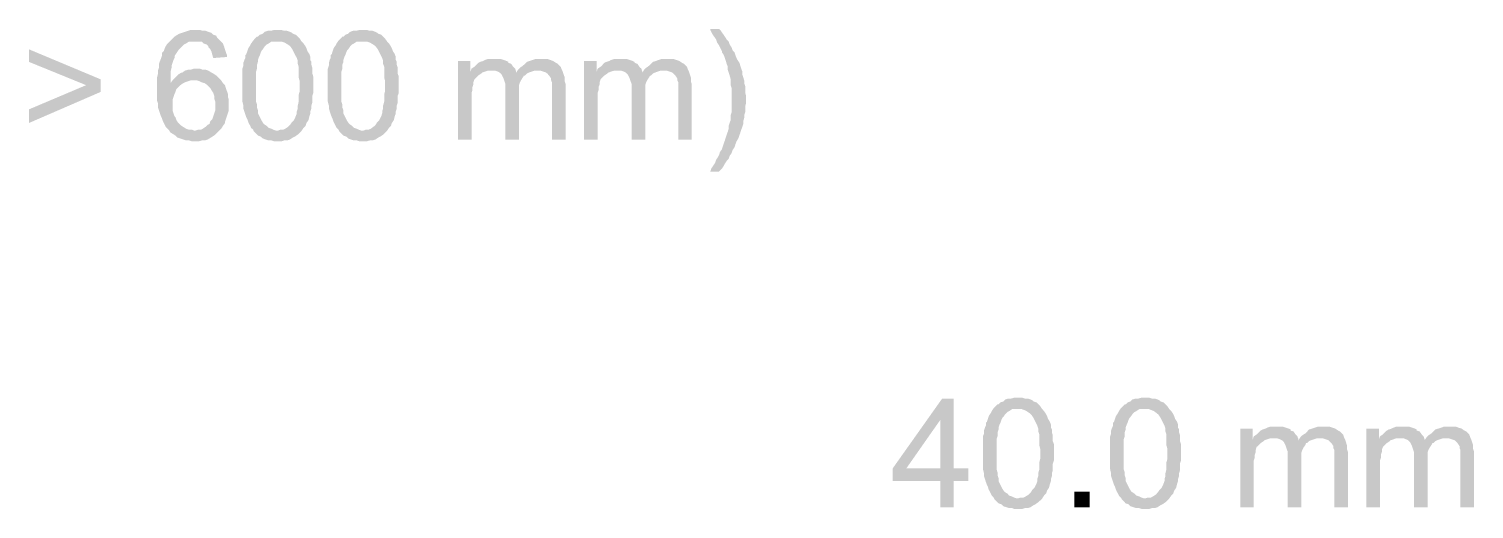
# Model space of a CAD drawing. Header units: millimetres. Extents: x -35.3 to 0.3, y 0.4 to 20.6.
# Drawn here: x -30.459 to -29.219, y 9.034 to 9.447 of the extents above; entities that cross this region are included whole.
import ezdxf

# ---------------------------------------------------------------- set-up
doc = ezdxf.new("R2010")
doc.units = ezdxf.units.MM
doc.layers.add('PDF _Riempimenti solidi', color=7, linetype='Continuous')

msp = doc.modelspace()

# ---------------------------------------------------------------- hatches: boundary and pattern name
at = {"layer": 'PDF _Riempimenti solidi', "transparency": 33554559}
for points in [[(-30.316, 9.446), (-30.3202, 9.446), (-30.3227, 9.4452), (-30.3252, 9.4443), (-30.3277, 9.4435), (-30.3302, 9.4427), (-30.3318, 9.4418), (-30.3343, 9.4402), (-30.336, 9.4385), (-30.3377, 9.4368), (-30.3168, 9.436), (-30.311, 9.436), (-30.3093, 9.4343), (-30.3068, 9.4335), (-30.3052, 9.4318), (-30.3052, 9.431), (-30.3035, 9.4293), (-30.3027, 9.4277), (-30.3018, 9.4243), (-30.301, 9.4218), (-30.2893, 9.4227), (-30.2893, 9.4243), (-30.2902, 9.4268), (-30.291, 9.4293), (-30.2918, 9.4318), (-30.2927, 9.4343), (-30.296, 9.4377), (-30.2977, 9.4393), (-30.2985, 9.441), (-30.301, 9.4418), (-30.3027, 9.4435), (-30.3052, 9.4443), (-30.3077, 9.4452), (-30.3102, 9.4452), (-30.3127, 9.446)], [(-30.246, 9.446), (-30.2485, 9.446), (-30.2518, 9.4452), (-30.2543, 9.4452), (-30.2568, 9.4443), (-30.2585, 9.4427), (-30.261, 9.4418), (-30.2627, 9.4402), (-30.2635, 9.4402), (-30.2652, 9.4385), (-30.2668, 9.4368), (-30.246, 9.436), (-30.2427, 9.436), (-30.2402, 9.4352), (-30.2385, 9.4343), (-30.236, 9.4327), (-30.2343, 9.431), (-30.2327, 9.4285), (-30.2302, 9.4235), (-30.2293, 9.4218), (-30.2285, 9.4193), (-30.2285, 9.4168), (-30.2277, 9.4143), (-30.2277, 9.4052), (-30.2268, 9.4018), (-30.2268, 9.3935), (-30.2277, 9.3902), (-30.2277, 9.3843), (-30.2285, 9.381), (-30.2285, 9.3785), (-30.2293, 9.376), (-30.2293, 9.3743), (-30.2302, 9.3718), (-30.2318, 9.3685), (-30.2335, 9.3668), (-30.2352, 9.3643), (-30.2368, 9.3627), (-30.2393, 9.361), (-30.241, 9.3602), (-30.2435, 9.3602), (-30.246, 9.3593), (-30.266, 9.3585), (-30.2643, 9.3568), (-30.2627, 9.3552), (-30.2602, 9.3543), (-30.2585, 9.3527), (-30.2535, 9.351), (-30.251, 9.351), (-30.2485, 9.3502), (-30.2427, 9.3502), (-30.2402, 9.351), (-30.2377, 9.351), (-30.2352, 9.3518), (-30.2327, 9.3535), (-30.231, 9.3543), (-30.2285, 9.356), (-30.2268, 9.3577), (-30.2252, 9.3593), (-30.2235, 9.3618), (-30.2218, 9.3635), (-30.221, 9.366), (-30.2193, 9.3685), (-30.2185, 9.3718), (-30.2177, 9.3743), (-30.2177, 9.376), (-30.2168, 9.3785), (-30.2168, 9.381), (-30.216, 9.3835), (-30.216, 9.3893), (-30.2152, 9.3918), (-30.2152, 9.406), (-30.216, 9.4085), (-30.216, 9.4135), (-30.2168, 9.416), (-30.2168, 9.4185), (-30.2177, 9.4202), (-30.2177, 9.4227), (-30.2185, 9.4252), (-30.2202, 9.4277), (-30.221, 9.4302), (-30.2218, 9.4318), (-30.2235, 9.4343), (-30.2252, 9.436), (-30.2268, 9.4385), (-30.2285, 9.4402), (-30.2302, 9.4418), (-30.2327, 9.4427), (-30.2335, 9.4435), (-30.2352, 9.4443), (-30.2377, 9.4452), (-30.2402, 9.4452), (-30.2427, 9.446)], [(-30.1727, 9.446), (-30.1752, 9.446), (-30.1785, 9.4452), (-30.181, 9.4452), (-30.1835, 9.4443), (-30.1852, 9.4427), (-30.1877, 9.4418), (-30.1893, 9.4402), (-30.1902, 9.4402), (-30.1918, 9.4385), (-30.1935, 9.4368), (-30.1727, 9.436), (-30.1693, 9.436), (-30.1668, 9.4352), (-30.1652, 9.4343), (-30.1627, 9.4327), (-30.161, 9.431), (-30.1593, 9.4285), (-30.1585, 9.4268), (-30.1577, 9.4252), (-30.156, 9.4218), (-30.1552, 9.4193), (-30.1552, 9.4168), (-30.1543, 9.4143), (-30.1543, 9.4052), (-30.1535, 9.4018), (-30.1535, 9.3935), (-30.1543, 9.3902), (-30.1543, 9.3843), (-30.1552, 9.381), (-30.1552, 9.3785), (-30.156, 9.376), (-30.156, 9.3743), (-30.1568, 9.3718), (-30.1577, 9.3702), (-30.1585, 9.3685), (-30.1602, 9.3668), (-30.1618, 9.3643), (-30.1635, 9.3627), (-30.166, 9.361), (-30.1677, 9.3602), (-30.1702, 9.3602), (-30.1727, 9.3593), (-30.1927, 9.3585), (-30.191, 9.3568), (-30.1893, 9.3552), (-30.1868, 9.3543), (-30.1852, 9.3527), (-30.1827, 9.3518), (-30.1802, 9.351), (-30.1777, 9.351), (-30.1752, 9.3502), (-30.1693, 9.3502), (-30.1668, 9.351), (-30.1643, 9.351), (-30.1618, 9.3518), (-30.1593, 9.3535), (-30.1577, 9.3543), (-30.1552, 9.356), (-30.1535, 9.3577), (-30.1518, 9.3593), (-30.1502, 9.3618), (-30.1485, 9.3635), (-30.1477, 9.366), (-30.146, 9.3685), (-30.1452, 9.3718), (-30.1443, 9.3743), (-30.1443, 9.376), (-30.1435, 9.3785), (-30.1435, 9.381), (-30.1427, 9.3835), (-30.1427, 9.3893), (-30.1418, 9.3918), (-30.1418, 9.406), (-30.1427, 9.4085), (-30.1427, 9.4135), (-30.1435, 9.416), (-30.1435, 9.4185), (-30.1443, 9.4202), (-30.1443, 9.4227), (-30.1452, 9.4252), (-30.1468, 9.4277), (-30.1477, 9.4302), (-30.1485, 9.4318), (-30.1502, 9.4343), (-30.1518, 9.436), (-30.1535, 9.4385), (-30.1552, 9.4402), (-30.1568, 9.4418), (-30.1593, 9.4427), (-30.1602, 9.4435), (-30.1618, 9.4443), (-30.1643, 9.4452), (-30.1668, 9.4452), (-30.1693, 9.446)], [(-29.8668, 9.4468), (-29.8743, 9.4468), (-29.8743, 9.446), (-29.8727, 9.4427), (-29.871, 9.4402), (-29.8693, 9.4377), (-29.8685, 9.4352), (-29.8668, 9.4327), (-29.866, 9.431), (-29.8643, 9.4277), (-29.8643, 9.4268), (-29.8627, 9.4243), (-29.8618, 9.4218), (-29.861, 9.4193), (-29.8602, 9.4168), (-29.8593, 9.4143), (-29.8593, 9.4118), (-29.8577, 9.4068), (-29.8568, 9.4035), (-29.8568, 9.3985), (-29.856, 9.396), (-29.856, 9.3752), (-29.8568, 9.3727), (-29.8568, 9.3685), (-29.8577, 9.366), (-29.8585, 9.3635), (-29.8585, 9.361), (-29.8593, 9.3585), (-29.8602, 9.356), (-29.861, 9.3535), (-29.8618, 9.351), (-29.8635, 9.346), (-29.8643, 9.3435), (-29.866, 9.341), (-29.8668, 9.3385), (-29.8677, 9.3368), (-29.8693, 9.3343), (-29.8702, 9.3318), (-29.8735, 9.3268), (-29.8743, 9.3243), (-29.8668, 9.3243), (-29.866, 9.3252), (-29.8643, 9.3268), (-29.8627, 9.3293), (-29.8618, 9.331), (-29.8602, 9.3335), (-29.8585, 9.3352), (-29.8577, 9.3377), (-29.856, 9.3402), (-29.8552, 9.3427), (-29.8535, 9.3452), (-29.8527, 9.3477), (-29.8518, 9.3502), (-29.8502, 9.3527), (-29.8485, 9.3577), (-29.8477, 9.3602), (-29.8468, 9.3627), (-29.846, 9.3652), (-29.846, 9.3677), (-29.8452, 9.3702), (-29.8452, 9.3727), (-29.8443, 9.3752), (-29.8443, 9.3802), (-29.8435, 9.3835), (-29.8435, 9.3893), (-29.8443, 9.3918), (-29.8443, 9.3977), (-29.8452, 9.4002), (-29.8452, 9.4027), (-29.846, 9.4052), (-29.8468, 9.4077), (-29.8468, 9.4102), (-29.8477, 9.4127), (-29.8485, 9.4152), (-29.8493, 9.4177), (-29.851, 9.4202), (-29.8518, 9.4218), (-29.8527, 9.4243), (-29.8535, 9.4268), (-29.8552, 9.4285), (-29.856, 9.431), (-29.8577, 9.4335), (-29.8585, 9.436), (-29.8602, 9.4377), (-29.8618, 9.4402), (-29.8635, 9.4427), (-29.8652, 9.4452)], [(-30.3377, 9.4368), (-30.341, 9.4335), (-30.3427, 9.4302), (-30.3435, 9.4277), (-30.3452, 9.426), (-30.3452, 9.4235), (-30.346, 9.421), (-30.3468, 9.4193), (-30.3477, 9.4168), (-30.3477, 9.4135), (-30.3485, 9.411), (-30.3485, 9.4085), (-30.3493, 9.4052), (-30.3493, 9.3852), (-30.3485, 9.3827), (-30.3485, 9.3793), (-30.3477, 9.3768), (-30.346, 9.3718), (-30.3452, 9.3702), (-30.3443, 9.3677), (-30.3435, 9.366), (-30.3418, 9.3627), (-30.3402, 9.361), (-30.3393, 9.3602), (-30.3377, 9.3577), (-30.336, 9.3568), (-30.3335, 9.3552), (-30.3318, 9.3535), (-30.3293, 9.3527), (-30.3243, 9.351), (-30.3218, 9.351), (-30.3193, 9.3502), (-30.3135, 9.3502), (-30.311, 9.351), (-30.3085, 9.351), (-30.306, 9.3518), (-30.3043, 9.3527), (-30.3018, 9.3543), (-30.2993, 9.356), (-30.296, 9.3593), (-30.3168, 9.3593), (-30.3193, 9.3602), (-30.3218, 9.3602), (-30.3243, 9.361), (-30.3293, 9.3643), (-30.331, 9.366), (-30.3327, 9.3685), (-30.3335, 9.371), (-30.3343, 9.3718), (-30.336, 9.3768), (-30.336, 9.386), (-30.3343, 9.391), (-30.3335, 9.3927), (-30.3327, 9.3952), (-30.331, 9.3968), (-30.3293, 9.3985), (-30.3268, 9.4002), (-30.3377, 9.4002), (-30.3377, 9.4102), (-30.3368, 9.4135), (-30.3368, 9.4152), (-30.3352, 9.4202), (-30.3343, 9.4218), (-30.3343, 9.4235), (-30.3327, 9.426), (-30.331, 9.4285), (-30.3293, 9.4302), (-30.3277, 9.4318), (-30.326, 9.4335), (-30.3243, 9.4343), (-30.3218, 9.436), (-30.3168, 9.436)], [(-30.2668, 9.4368), (-30.2685, 9.4343), (-30.2693, 9.4327), (-30.271, 9.4302), (-30.2718, 9.4277), (-30.2727, 9.4252), (-30.2735, 9.4243), (-30.2735, 9.4218), (-30.2743, 9.4202), (-30.2752, 9.4177), (-30.2752, 9.4152), (-30.276, 9.4127), (-30.276, 9.3843), (-30.2752, 9.381), (-30.2752, 9.3785), (-30.2727, 9.371), (-30.2718, 9.3693), (-30.271, 9.3668), (-30.2702, 9.3652), (-30.2693, 9.3635), (-30.2685, 9.3618), (-30.2668, 9.3602), (-30.266, 9.3585), (-30.246, 9.3593), (-30.2468, 9.3593), (-30.2493, 9.3602), (-30.251, 9.361), (-30.2535, 9.3618), (-30.2552, 9.3635), (-30.2577, 9.3652), (-30.2593, 9.3677), (-30.2618, 9.3727), (-30.2627, 9.3743), (-30.2627, 9.3768), (-30.2635, 9.3793), (-30.2635, 9.3818), (-30.2643, 9.3843), (-30.2643, 9.4102), (-30.2635, 9.4127), (-30.2635, 9.416), (-30.2627, 9.4185), (-30.2627, 9.4202), (-30.2618, 9.4227), (-30.261, 9.4243), (-30.2602, 9.4268), (-30.2593, 9.4285), (-30.2585, 9.4293), (-30.2568, 9.4318), (-30.2552, 9.4335), (-30.2535, 9.4343), (-30.251, 9.436), (-30.246, 9.436)], [(-30.1935, 9.4368), (-30.1952, 9.4343), (-30.196, 9.4327), (-30.1977, 9.4302), (-30.1985, 9.4277), (-30.1993, 9.4252), (-30.2002, 9.4243), (-30.2002, 9.4218), (-30.201, 9.4202), (-30.2018, 9.4177), (-30.2018, 9.4152), (-30.2027, 9.4127), (-30.2027, 9.3843), (-30.2018, 9.381), (-30.2018, 9.3785), (-30.2002, 9.3735), (-30.1993, 9.371), (-30.1985, 9.3693), (-30.1977, 9.3668), (-30.1952, 9.3618), (-30.1935, 9.3602), (-30.1927, 9.3585), (-30.1727, 9.3593), (-30.1735, 9.3593), (-30.176, 9.3602), (-30.1777, 9.361), (-30.1802, 9.3618), (-30.1818, 9.3635), (-30.1843, 9.3652), (-30.186, 9.3677), (-30.1868, 9.3693), (-30.1877, 9.371), (-30.1885, 9.3727), (-30.1893, 9.3743), (-30.1893, 9.3768), (-30.1902, 9.3793), (-30.1902, 9.3818), (-30.191, 9.3843), (-30.191, 9.4102), (-30.1902, 9.4127), (-30.1902, 9.416), (-30.1893, 9.4185), (-30.1893, 9.4202), (-30.1885, 9.4227), (-30.1877, 9.4243), (-30.1868, 9.4268), (-30.186, 9.4285), (-30.1852, 9.4293), (-30.1835, 9.4318), (-30.1818, 9.4335), (-30.1802, 9.4343), (-30.1777, 9.436), (-30.1727, 9.436)], [(-30.4593, 9.4293), (-30.4593, 9.4185), (-30.4102, 9.3985), (-30.4593, 9.3777), (-30.4593, 9.366), (-30.3977, 9.3927), (-30.3977, 9.4035)], [(-30.0802, 9.4193), (-30.091, 9.4193), (-30.091, 9.3518), (-30.0793, 9.3518), (-30.0793, 9.3918), (-30.0785, 9.3943), (-30.0785, 9.3968), (-30.0777, 9.3993), (-30.0777, 9.401), (-30.0768, 9.4035), (-30.0752, 9.4052), (-30.0735, 9.4068), (-30.071, 9.4085), (-30.0702, 9.4093), (-30.0802, 9.4102)], [(-30.0602, 9.421), (-30.0652, 9.421), (-30.0677, 9.4202), (-30.0693, 9.4193), (-30.0718, 9.4185), (-30.0735, 9.4177), (-30.0752, 9.416), (-30.0768, 9.4143), (-30.0793, 9.4127), (-30.0627, 9.411), (-30.0593, 9.411), (-30.0568, 9.4102), (-30.0552, 9.4093), (-30.041, 9.4093), (-30.041, 9.4102), (-30.0418, 9.4127), (-30.0435, 9.4143), (-30.0452, 9.4168), (-30.0477, 9.4177), (-30.0477, 9.4185), (-30.0493, 9.4193), (-30.0518, 9.4202), (-30.0543, 9.421), (-30.0568, 9.421)], [(-30.0193, 9.421), (-30.0243, 9.421), (-30.0268, 9.4202), (-30.0293, 9.4193), (-30.0318, 9.4185), (-30.0335, 9.4168), (-30.0352, 9.4152), (-30.0377, 9.4135), (-30.0393, 9.4118), (-30.0227, 9.411), (-30.0202, 9.411), (-30.0177, 9.4102), (-30.0152, 9.4093), (-30.0143, 9.4085), (-30.0127, 9.4068), (-30.011, 9.4043), (-30.011, 9.4027), (-30.0102, 9.401), (-30.0102, 9.3518), (-29.9985, 9.3518), (-29.9985, 9.3993), (-29.9993, 9.4018), (-29.9993, 9.4052), (-30.0002, 9.4077), (-30.001, 9.4102), (-30.0018, 9.4118), (-30.0027, 9.4143), (-30.0052, 9.4168), (-30.0068, 9.4177), (-30.0093, 9.4193), (-30.0118, 9.4202), (-30.0143, 9.421), (-30.0168, 9.421)], [(-29.9718, 9.4193), (-29.9827, 9.4193), (-29.9827, 9.3518), (-29.971, 9.3518), (-29.971, 9.3918), (-29.9702, 9.3943), (-29.9702, 9.3968), (-29.9693, 9.3993), (-29.9693, 9.401), (-29.9685, 9.4035), (-29.9668, 9.4052), (-29.9652, 9.4068), (-29.9627, 9.4085), (-29.9618, 9.4093), (-29.9718, 9.4102)], [(-29.9518, 9.421), (-29.9568, 9.421), (-29.9593, 9.4202), (-29.961, 9.4193), (-29.9635, 9.4185), (-29.9652, 9.4177), (-29.9668, 9.416), (-29.9685, 9.4143), (-29.971, 9.4127), (-29.9543, 9.411), (-29.951, 9.411), (-29.9485, 9.4102), (-29.9468, 9.4093), (-29.9327, 9.4093), (-29.9327, 9.4102), (-29.9335, 9.4127), (-29.9352, 9.4143), (-29.9368, 9.4168), (-29.9393, 9.4177), (-29.9393, 9.4185), (-29.941, 9.4193), (-29.9435, 9.4202), (-29.946, 9.421), (-29.9485, 9.421)], [(-29.911, 9.421), (-29.916, 9.421), (-29.9185, 9.4202), (-29.921, 9.4193), (-29.9235, 9.4185), (-29.9252, 9.4168), (-29.9268, 9.4152), (-29.9293, 9.4135), (-29.931, 9.4118), (-29.9143, 9.411), (-29.9118, 9.411), (-29.9068, 9.4093), (-29.9043, 9.4068), (-29.9027, 9.4043), (-29.9027, 9.4027), (-29.9018, 9.401), (-29.9018, 9.3518), (-29.8902, 9.3518), (-29.8902, 9.3993), (-29.891, 9.4018), (-29.891, 9.4052), (-29.8918, 9.4077), (-29.8927, 9.4102), (-29.8935, 9.4118), (-29.8943, 9.4143), (-29.896, 9.416), (-29.8968, 9.4168), (-29.8985, 9.4177), (-29.901, 9.4193), (-29.9035, 9.4202), (-29.906, 9.421), (-29.9085, 9.421)], [(-30.3152, 9.4127), (-30.3177, 9.4127), (-30.3202, 9.4118), (-30.3227, 9.4118), (-30.3252, 9.411), (-30.3277, 9.4093), (-30.3285, 9.4093), (-30.331, 9.4077), (-30.3343, 9.4043), (-30.336, 9.4027), (-30.3377, 9.4002), (-30.3268, 9.4002), (-30.3252, 9.401), (-30.3227, 9.4018), (-30.3202, 9.4027), (-30.3177, 9.4027), (-30.296, 9.4043), (-30.2968, 9.4052), (-30.2985, 9.4068), (-30.301, 9.4085), (-30.3027, 9.4093), (-30.3052, 9.411), (-30.3077, 9.4118), (-30.3102, 9.4118), (-30.3127, 9.4127)], [(-30.0793, 9.4127), (-30.0802, 9.4102), (-30.0702, 9.4093), (-30.0677, 9.4102), (-30.0652, 9.411), (-30.0627, 9.411)], [(-30.0393, 9.4118), (-30.041, 9.4093), (-30.0552, 9.4093), (-30.0535, 9.4077), (-30.0518, 9.4043), (-30.051, 9.4018), (-30.0502, 9.3993), (-30.0502, 9.3518), (-30.0385, 9.3518), (-30.0385, 9.3985), (-30.0377, 9.401), (-30.0368, 9.4027), (-30.0352, 9.4052), (-30.0343, 9.4068), (-30.0335, 9.4068), (-30.0318, 9.4085), (-30.0302, 9.4093), (-30.0252, 9.411), (-30.0227, 9.411)], [(-29.971, 9.4127), (-29.9718, 9.4102), (-29.9618, 9.4093), (-29.9593, 9.4102), (-29.9568, 9.411), (-29.9543, 9.411)], [(-29.931, 9.4118), (-29.9327, 9.4093), (-29.9468, 9.4093), (-29.9452, 9.4077), (-29.9443, 9.406), (-29.9435, 9.4043), (-29.9427, 9.4018), (-29.9418, 9.3993), (-29.9418, 9.3518), (-29.9302, 9.3518), (-29.9302, 9.3985), (-29.9293, 9.401), (-29.9285, 9.4027), (-29.9268, 9.4052), (-29.926, 9.4068), (-29.9252, 9.4068), (-29.9235, 9.4085), (-29.9218, 9.4093), (-29.9193, 9.4102), (-29.9168, 9.411), (-29.9143, 9.411)], [(-30.296, 9.4043), (-30.3177, 9.4027), (-30.3152, 9.4027), (-30.3127, 9.4018), (-30.311, 9.401), (-30.3085, 9.4002), (-30.306, 9.3985), (-30.3043, 9.3968), (-30.3035, 9.396), (-30.3027, 9.3943), (-30.301, 9.3918), (-30.3002, 9.3893), (-30.3002, 9.3868), (-30.2993, 9.3843), (-30.2993, 9.3768), (-30.3018, 9.3693), (-30.3035, 9.3677), (-30.3043, 9.3652), (-30.306, 9.3643), (-30.3077, 9.3627), (-30.3102, 9.361), (-30.3118, 9.3602), (-30.3143, 9.3602), (-30.3168, 9.3593), (-30.296, 9.3593), (-30.2943, 9.361), (-30.2927, 9.3635), (-30.291, 9.366), (-30.291, 9.3668), (-30.2902, 9.3693), (-30.2877, 9.3768), (-30.2877, 9.386), (-30.2885, 9.3885), (-30.2885, 9.391), (-30.2902, 9.396), (-30.291, 9.3985), (-30.2927, 9.4002), (-30.2943, 9.4027)], [(-29.6652, 9.1293), (-29.6752, 9.1293), (-29.7177, 9.0693), (-29.7177, 9.0585), (-29.6768, 9.0585), (-29.6768, 9.036), (-29.6652, 9.036), (-29.6652, 9.0585), (-29.6527, 9.0585), (-29.6527, 9.0693), (-29.706, 9.0693), (-29.6768, 9.111)], [(-29.6652, 9.1293), (-29.6768, 9.111), (-29.6768, 9.0693), (-29.706, 9.0693), (-29.6652, 9.0693)], [(-29.631, 9.121), (-29.6327, 9.1185), (-29.6335, 9.1168), (-29.6352, 9.1143), (-29.636, 9.1118), (-29.6368, 9.1093), (-29.6377, 9.1085), (-29.6377, 9.106), (-29.6385, 9.1043), (-29.6393, 9.1018), (-29.6393, 9.0993), (-29.6402, 9.0968), (-29.6402, 9.0685), (-29.6393, 9.0652), (-29.6393, 9.0627), (-29.6377, 9.0577), (-29.6368, 9.0552), (-29.636, 9.0535), (-29.6352, 9.051), (-29.6343, 9.0493), (-29.6335, 9.0477), (-29.6327, 9.046), (-29.631, 9.0443), (-29.6302, 9.0427), (-29.6102, 9.0435), (-29.611, 9.0435), (-29.6135, 9.0443), (-29.6152, 9.0452), (-29.6177, 9.046), (-29.6193, 9.0477), (-29.6218, 9.0493), (-29.6235, 9.0518), (-29.6243, 9.0535), (-29.6252, 9.0552), (-29.626, 9.0568), (-29.6268, 9.0585), (-29.6268, 9.061), (-29.6277, 9.0635), (-29.6277, 9.066), (-29.6285, 9.0685), (-29.6285, 9.0943), (-29.6277, 9.0968), (-29.6277, 9.1002), (-29.6268, 9.1027), (-29.6268, 9.1043), (-29.626, 9.1068), (-29.6252, 9.1085), (-29.6243, 9.111), (-29.6235, 9.1127), (-29.6227, 9.1135), (-29.621, 9.116), (-29.6193, 9.1177), (-29.6177, 9.1185), (-29.6152, 9.1202), (-29.6102, 9.1202)], [(-29.6102, 9.1302), (-29.6127, 9.1302), (-29.616, 9.1293), (-29.6185, 9.1293), (-29.621, 9.1285), (-29.6227, 9.1268), (-29.6252, 9.126), (-29.6268, 9.1243), (-29.6277, 9.1243), (-29.6293, 9.1227), (-29.631, 9.121), (-29.6102, 9.1202), (-29.6068, 9.1202), (-29.6043, 9.1193), (-29.6027, 9.1185), (-29.6002, 9.1168), (-29.5985, 9.1152), (-29.5968, 9.1127), (-29.596, 9.111), (-29.5952, 9.1093), (-29.5935, 9.106), (-29.5927, 9.1035), (-29.5927, 9.101), (-29.5918, 9.0985), (-29.5918, 9.0893), (-29.591, 9.086), (-29.591, 9.0777), (-29.5918, 9.0743), (-29.5918, 9.0685), (-29.5927, 9.0652), (-29.5927, 9.0627), (-29.5935, 9.0602), (-29.5935, 9.0585), (-29.5943, 9.056), (-29.5952, 9.0543), (-29.596, 9.0527), (-29.5977, 9.051), (-29.5993, 9.0485), (-29.601, 9.0468), (-29.6035, 9.0452), (-29.6052, 9.0443), (-29.6077, 9.0443), (-29.6102, 9.0435), (-29.6302, 9.0427), (-29.6268, 9.0393), (-29.6243, 9.0385), (-29.6227, 9.0368), (-29.6202, 9.036), (-29.6177, 9.0352), (-29.6152, 9.0352), (-29.6127, 9.0343), (-29.6068, 9.0343), (-29.6043, 9.0352), (-29.6018, 9.0352), (-29.5993, 9.036), (-29.5968, 9.0377), (-29.5952, 9.0385), (-29.5927, 9.0402), (-29.591, 9.0418), (-29.5893, 9.0435), (-29.5877, 9.046), (-29.586, 9.0477), (-29.5852, 9.0502), (-29.5835, 9.0527), (-29.5827, 9.056), (-29.5818, 9.0585), (-29.5818, 9.0602), (-29.581, 9.0627), (-29.581, 9.0652), (-29.5802, 9.0677), (-29.5802, 9.0735), (-29.5793, 9.076), (-29.5793, 9.0902), (-29.5802, 9.0927), (-29.5802, 9.0977), (-29.581, 9.1002), (-29.581, 9.1027), (-29.5818, 9.1043), (-29.5818, 9.1068), (-29.5827, 9.1093), (-29.5843, 9.1118), (-29.5852, 9.1143), (-29.586, 9.116), (-29.5877, 9.1185), (-29.5893, 9.1202), (-29.591, 9.1227), (-29.5943, 9.126), (-29.5968, 9.1268), (-29.5977, 9.1277), (-29.5993, 9.1285), (-29.6018, 9.1293), (-29.6043, 9.1293), (-29.6068, 9.1302)], [(-29.5218, 9.121), (-29.5235, 9.1185), (-29.5243, 9.1168), (-29.526, 9.1143), (-29.5268, 9.1118), (-29.5277, 9.1093), (-29.5285, 9.1085), (-29.5285, 9.106), (-29.5293, 9.1043), (-29.5302, 9.1018), (-29.5302, 9.0993), (-29.531, 9.0968), (-29.531, 9.0685), (-29.5302, 9.0652), (-29.5302, 9.0627), (-29.5285, 9.0577), (-29.5277, 9.0552), (-29.5268, 9.0535), (-29.526, 9.051), (-29.5252, 9.0493), (-29.5243, 9.0477), (-29.5235, 9.046), (-29.5218, 9.0443), (-29.521, 9.0427), (-29.501, 9.0435), (-29.5018, 9.0435), (-29.5043, 9.0443), (-29.506, 9.0452), (-29.5085, 9.046), (-29.5102, 9.0477), (-29.5127, 9.0493), (-29.5143, 9.0518), (-29.5152, 9.0535), (-29.5177, 9.0585), (-29.5177, 9.061), (-29.5185, 9.0635), (-29.5185, 9.066), (-29.5193, 9.0685), (-29.5193, 9.0943), (-29.5185, 9.0968), (-29.5185, 9.1002), (-29.5177, 9.1027), (-29.5177, 9.1043), (-29.5168, 9.1068), (-29.516, 9.1085), (-29.5152, 9.111), (-29.5143, 9.1127), (-29.5135, 9.1135), (-29.5118, 9.116), (-29.5102, 9.1177), (-29.5085, 9.1185), (-29.506, 9.1202), (-29.501, 9.1202)], [(-29.501, 9.1302), (-29.5035, 9.1302), (-29.5068, 9.1293), (-29.5093, 9.1293), (-29.5118, 9.1285), (-29.5135, 9.1268), (-29.516, 9.126), (-29.5177, 9.1243), (-29.5185, 9.1243), (-29.5218, 9.121), (-29.501, 9.1202), (-29.4977, 9.1202), (-29.4952, 9.1193), (-29.4935, 9.1185), (-29.491, 9.1168), (-29.4893, 9.1152), (-29.4877, 9.1127), (-29.4868, 9.111), (-29.486, 9.1093), (-29.4852, 9.1077), (-29.4843, 9.106), (-29.4835, 9.1035), (-29.4835, 9.101), (-29.4827, 9.0985), (-29.4827, 9.0893), (-29.4818, 9.086), (-29.4818, 9.0777), (-29.4827, 9.0743), (-29.4827, 9.0685), (-29.4835, 9.0652), (-29.4835, 9.0627), (-29.4843, 9.0602), (-29.4843, 9.0585), (-29.4852, 9.056), (-29.486, 9.0543), (-29.4868, 9.0527), (-29.4885, 9.051), (-29.4902, 9.0485), (-29.4918, 9.0468), (-29.4943, 9.0452), (-29.496, 9.0443), (-29.4985, 9.0443), (-29.501, 9.0435), (-29.521, 9.0427), (-29.5193, 9.041), (-29.5177, 9.0393), (-29.5152, 9.0385), (-29.5135, 9.0368), (-29.511, 9.036), (-29.5085, 9.0352), (-29.506, 9.0352), (-29.5035, 9.0343), (-29.4977, 9.0343), (-29.4952, 9.0352), (-29.4927, 9.0352), (-29.4902, 9.036), (-29.4877, 9.0377), (-29.486, 9.0385), (-29.4835, 9.0402), (-29.4802, 9.0435), (-29.4785, 9.046), (-29.4768, 9.0477), (-29.476, 9.0502), (-29.4743, 9.0527), (-29.4735, 9.056), (-29.4727, 9.0585), (-29.4727, 9.0602), (-29.4718, 9.0627), (-29.4718, 9.0652), (-29.471, 9.0677), (-29.471, 9.0735), (-29.4702, 9.076), (-29.4702, 9.0902), (-29.471, 9.0927), (-29.471, 9.0977), (-29.4718, 9.1002), (-29.4718, 9.1027), (-29.4727, 9.1043), (-29.4727, 9.1068), (-29.4735, 9.1093), (-29.4752, 9.1118), (-29.476, 9.1143), (-29.4768, 9.116), (-29.4785, 9.1185), (-29.4802, 9.1202), (-29.4818, 9.1227), (-29.4835, 9.1243), (-29.4852, 9.126), (-29.4877, 9.1268), (-29.4885, 9.1277), (-29.4902, 9.1285), (-29.4927, 9.1293), (-29.4952, 9.1293), (-29.4977, 9.1302)], [(-29.4085, 9.1035), (-29.4193, 9.1035), (-29.4193, 9.036), (-29.4077, 9.036), (-29.4077, 9.076), (-29.4068, 9.0785), (-29.4068, 9.081), (-29.406, 9.0835), (-29.406, 9.0852), (-29.4052, 9.0877), (-29.4035, 9.0893), (-29.4018, 9.091), (-29.3993, 9.0927), (-29.3985, 9.0935), (-29.4085, 9.0943)], [(-29.4077, 9.0968), (-29.4085, 9.0943), (-29.3985, 9.0935), (-29.3935, 9.0952), (-29.391, 9.0952)], [(-29.3885, 9.1052), (-29.3935, 9.1052), (-29.396, 9.1043), (-29.3977, 9.1035), (-29.4002, 9.1027), (-29.4018, 9.1018), (-29.4035, 9.1002), (-29.4052, 9.0985), (-29.4077, 9.0968), (-29.391, 9.0952), (-29.3877, 9.0952), (-29.3852, 9.0943), (-29.3835, 9.0935), (-29.3693, 9.0935), (-29.3693, 9.0943), (-29.3702, 9.0968), (-29.3718, 9.0985), (-29.3735, 9.101), (-29.376, 9.1018), (-29.376, 9.1027), (-29.3777, 9.1035), (-29.3802, 9.1043), (-29.3827, 9.1052), (-29.3852, 9.1052)], [(-29.3677, 9.096), (-29.3693, 9.0935), (-29.3835, 9.0935), (-29.3818, 9.0918), (-29.381, 9.0902), (-29.3802, 9.0885), (-29.3785, 9.0835), (-29.3785, 9.036), (-29.3668, 9.036), (-29.3668, 9.0827), (-29.366, 9.0852), (-29.3652, 9.0868), (-29.3635, 9.0893), (-29.3627, 9.091), (-29.3618, 9.091), (-29.3602, 9.0927), (-29.3585, 9.0935), (-29.356, 9.0943), (-29.3535, 9.0952), (-29.351, 9.0952)], [(-29.3477, 9.1052), (-29.3527, 9.1052), (-29.3552, 9.1043), (-29.3577, 9.1035), (-29.3602, 9.1027), (-29.3618, 9.101), (-29.3635, 9.0993), (-29.366, 9.0977), (-29.3677, 9.096), (-29.351, 9.0952), (-29.3485, 9.0952), (-29.3435, 9.0935), (-29.341, 9.091), (-29.3393, 9.0885), (-29.3393, 9.0868), (-29.3385, 9.0852), (-29.3385, 9.036), (-29.3268, 9.036), (-29.3268, 9.0835), (-29.3277, 9.086), (-29.3277, 9.0893), (-29.3285, 9.0918), (-29.3293, 9.0943), (-29.3302, 9.096), (-29.331, 9.0985), (-29.3327, 9.1002), (-29.3335, 9.101), (-29.3352, 9.1018), (-29.3377, 9.1035), (-29.3427, 9.1052), (-29.3452, 9.1052)], [(-29.3002, 9.1035), (-29.311, 9.1035), (-29.311, 9.036), (-29.2993, 9.036), (-29.2993, 9.076), (-29.2985, 9.0785), (-29.2985, 9.081), (-29.2977, 9.0835), (-29.2977, 9.0852), (-29.2968, 9.0877), (-29.2952, 9.0893), (-29.2935, 9.091), (-29.291, 9.0927), (-29.2902, 9.0935), (-29.3002, 9.0943)], [(-29.2993, 9.0968), (-29.3002, 9.0943), (-29.2902, 9.0935), (-29.2877, 9.0943), (-29.2852, 9.0952), (-29.2827, 9.0952)], [(-29.2802, 9.1052), (-29.2852, 9.1052), (-29.2877, 9.1043), (-29.2893, 9.1035), (-29.2918, 9.1027), (-29.2935, 9.1018), (-29.2968, 9.0985), (-29.2993, 9.0968), (-29.2827, 9.0952), (-29.2793, 9.0952), (-29.2768, 9.0943), (-29.2752, 9.0935), (-29.261, 9.0935), (-29.261, 9.0943), (-29.2618, 9.0968), (-29.2635, 9.0985), (-29.2652, 9.101), (-29.2677, 9.1018), (-29.2677, 9.1027), (-29.2693, 9.1035), (-29.2718, 9.1043), (-29.2743, 9.1052), (-29.2768, 9.1052)], [(-29.2593, 9.096), (-29.261, 9.0935), (-29.2752, 9.0935), (-29.2735, 9.0918), (-29.2727, 9.0902), (-29.2718, 9.0885), (-29.271, 9.086), (-29.2702, 9.0835), (-29.2702, 9.036), (-29.2585, 9.036), (-29.2585, 9.0827), (-29.2577, 9.0852), (-29.2568, 9.0868), (-29.2552, 9.0893), (-29.2543, 9.091), (-29.2535, 9.091), (-29.2518, 9.0927), (-29.2502, 9.0935), (-29.2477, 9.0943), (-29.2452, 9.0952), (-29.2427, 9.0952)], [(-29.2393, 9.1052), (-29.2443, 9.1052), (-29.2468, 9.1043), (-29.2518, 9.1027), (-29.2552, 9.0993), (-29.2577, 9.0977), (-29.2593, 9.096), (-29.2427, 9.0952), (-29.2402, 9.0952), (-29.2377, 9.0943), (-29.2352, 9.0935), (-29.2343, 9.0927), (-29.2327, 9.091), (-29.231, 9.0885), (-29.231, 9.0868), (-29.2302, 9.0852), (-29.2302, 9.036), (-29.2185, 9.036), (-29.2185, 9.0835), (-29.2193, 9.086), (-29.2193, 9.0893), (-29.2202, 9.0918), (-29.221, 9.0943), (-29.2218, 9.096), (-29.2227, 9.0985), (-29.2243, 9.1002), (-29.2252, 9.101), (-29.2268, 9.1018), (-29.2293, 9.1035), (-29.2318, 9.1043), (-29.2343, 9.1052), (-29.2368, 9.1052)], [(-29.5485, 9.036), (-29.5485, 9.0493), (-29.5618, 9.0493), (-29.5618, 9.036)]]:
    msp.add_hatch(color=256, dxfattribs=at).paths.add_polyline_path(points)

doc.saveas('drawing.dxf')
